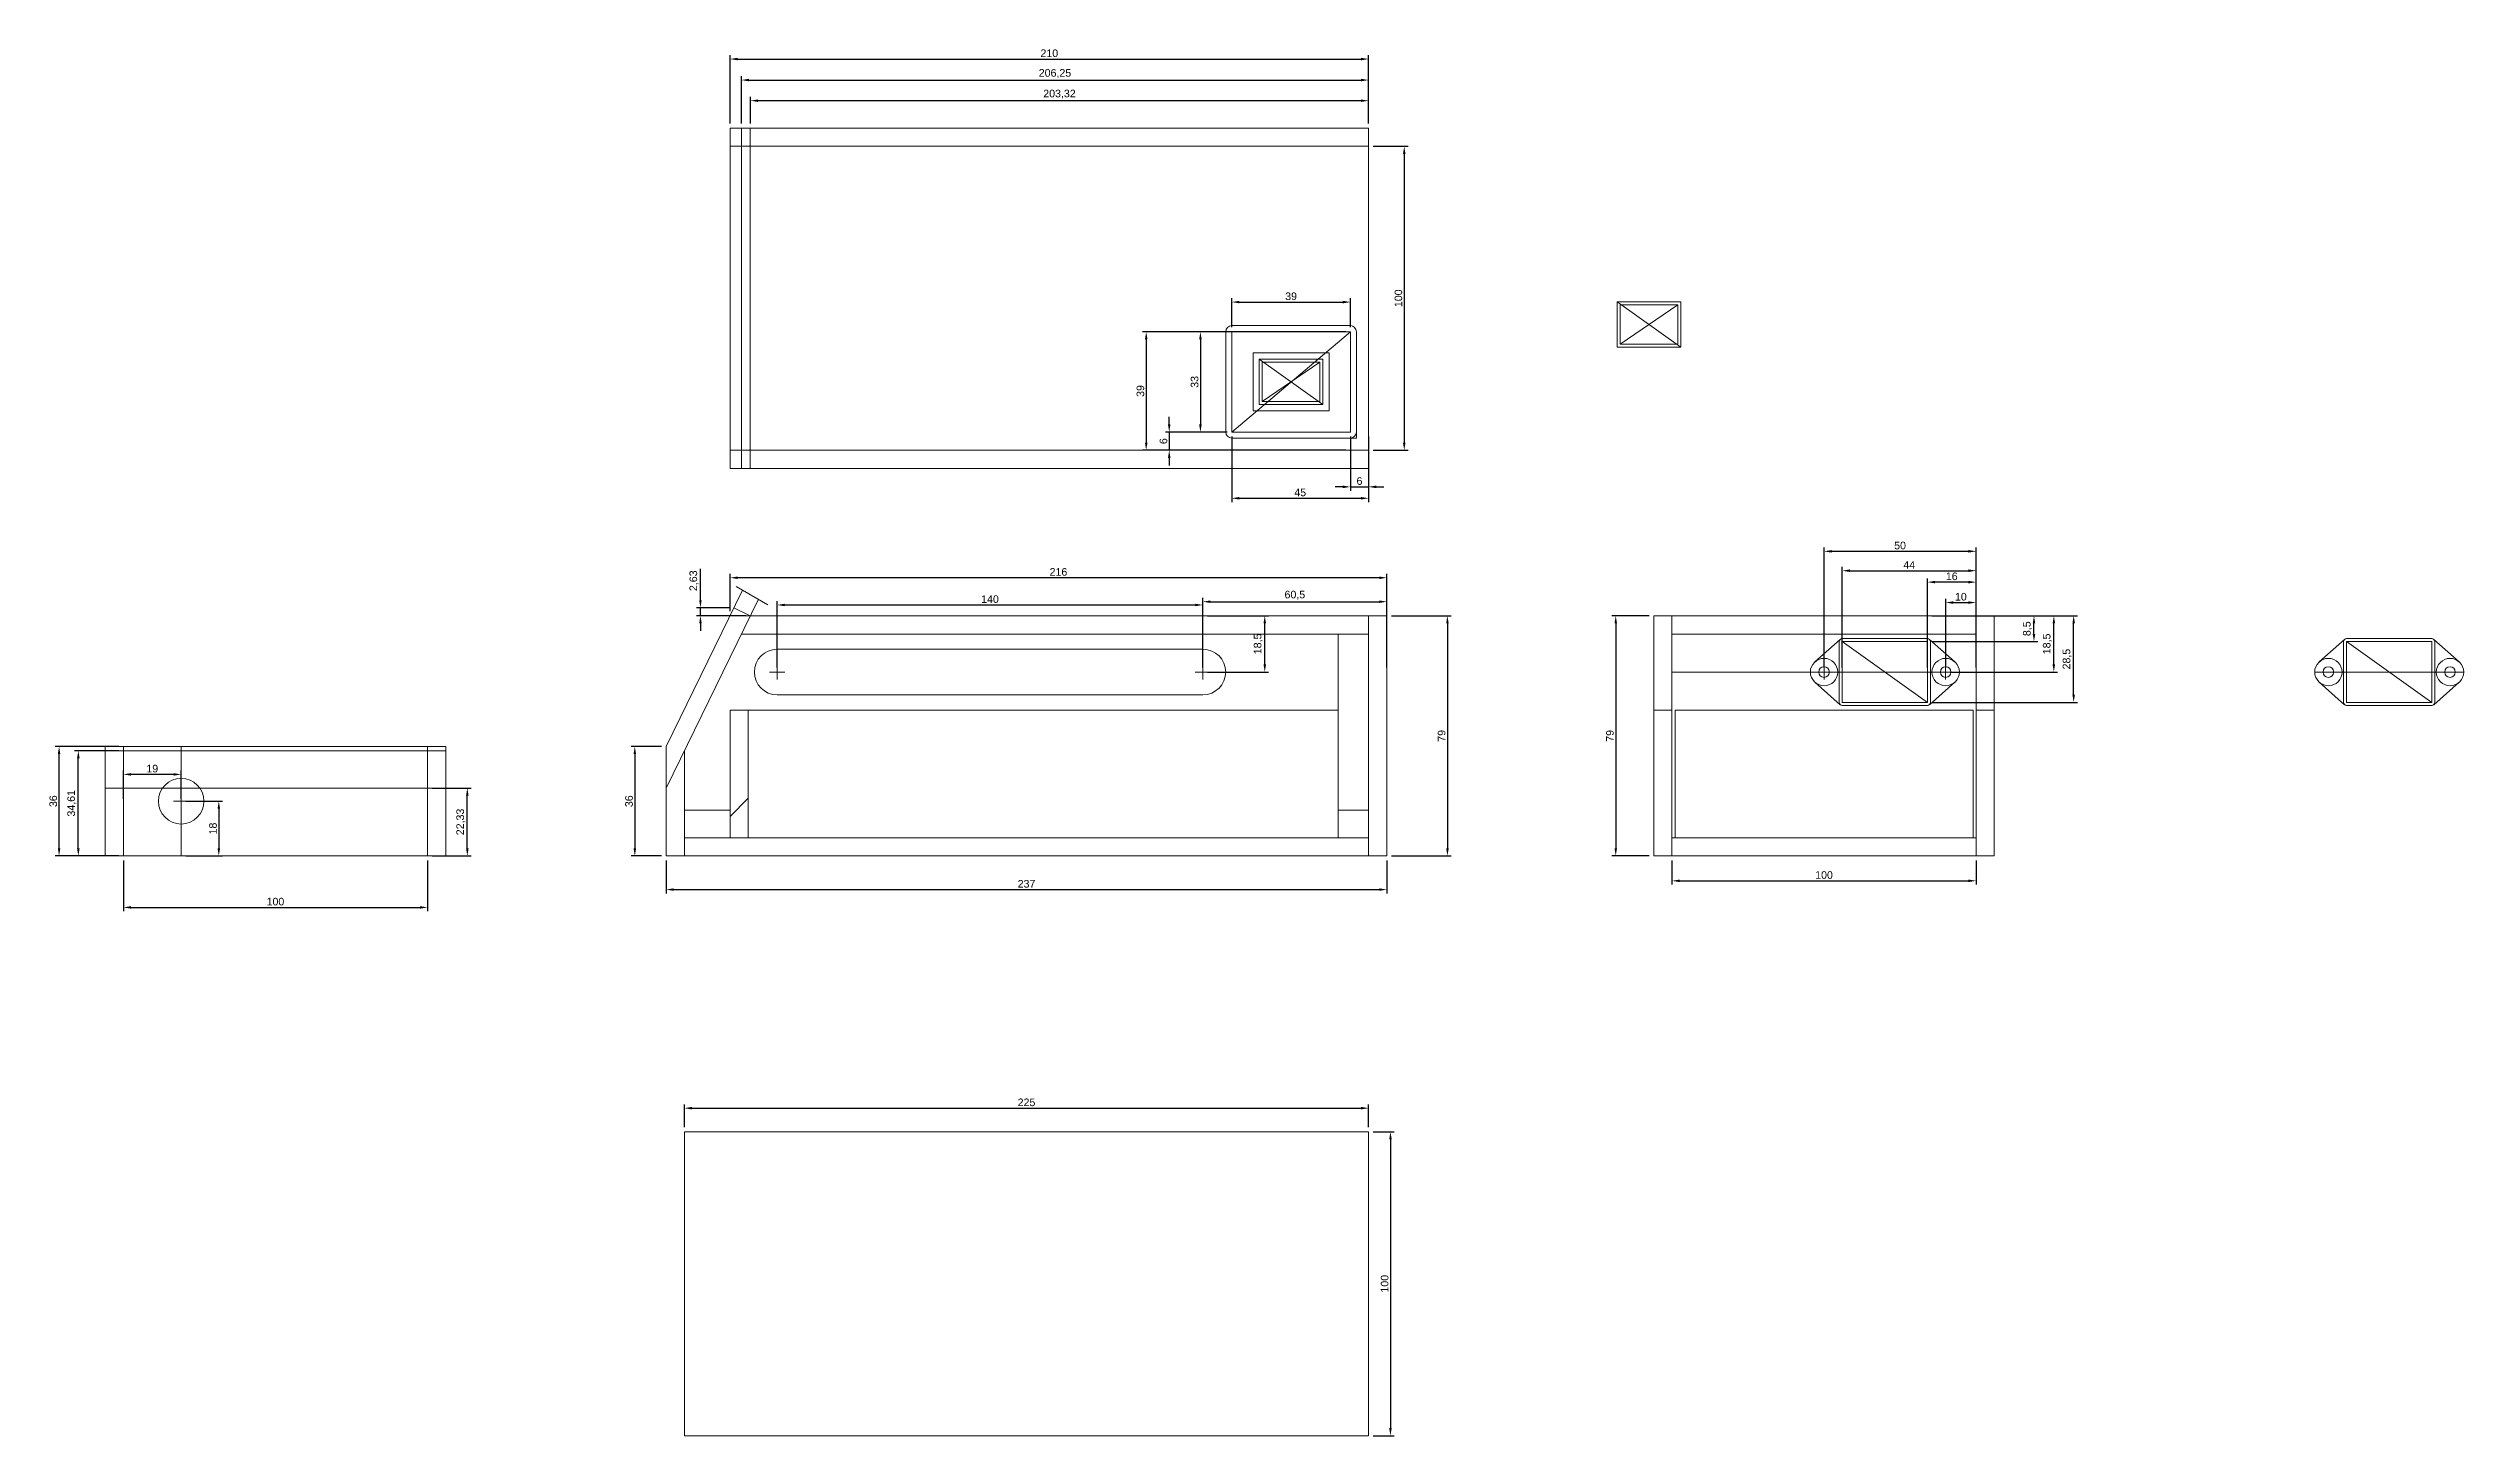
# Model space of a CAD drawing. Header units: millimetres. Extents: x 407 to 2475, y 150 to 1005.
# Drawn here: x 1681 to 2475, y 150 to 607 of the extents above; entities that cross this region are included whole.
import ezdxf

# ---------------------------------------------------------------- set-up
doc = ezdxf.new("R2010")
doc.units = ezdxf.units.MM
doc.styles.get("Standard").update_dxf_attribs({"font": 'arial.ttf'})
doc.dimstyles.new('ISO-25', dxfattribs={"dimtxt": 2.5, "dimasz": 2.5, "dimexe": 1.25, "dimexo": 1.5, "dimtad": 1, "dimtxsty": 'Standard', "dimcen": 2.5, "dimadec": 0, "dimazin": 0, "dimtfac": 1, "dimtmove": 0, "dimatfit": 3, "dimfxl": 1, "dimarcsym": 0})

# ---------------------------------------------------------------- blocks, each defined once
blk = doc.blocks.new('*D1')
at = {"color": 0, "lineweight": -2, "transparency": 16777216}
for p, q in [((1884.12, 339.4), (1884.12, 328.58)), ((2121.12, 339.4), (2121.12, 328.58)), ((1886.62, 329.83), (2118.62, 329.83))]:
    blk.add_line(p, q, dxfattribs=at)
at = {"color": 0, "transparency": 16777216}
for points in [[(1886.62, 330.25), (1886.62, 329.42), (1884.12, 329.83)], [(2118.62, 330.25), (2118.62, 329.42), (2121.12, 329.83)]]:
    blk.add_solid(points, dxfattribs=at)
at = {"layer": 'Defpoints', "color": 0, "transparency": 16777216}
for p in [(1884.12, 340.9), (2121.12, 340.9), (2121.12, 329.83)]:
    blk.add_point(p, dxfattribs=at)
at = {"color": 0, "lineweight": 5, "transparency": 16777216, "insert": (2002.62, 331.73), "char_height": 2.5, "attachment_point": 5}
blk.add_mtext('237', dxfattribs=at)
blk = doc.blocks.new('*D2')
at = {"color": 0, "lineweight": -2, "transparency": 16777216}
for p, q in [((2122.62, 419.9), (2142.29, 419.9)), ((2141.04, 417.4), (2141.04, 343.4)), ((2122.62, 340.9), (2142.29, 340.9))]:
    blk.add_line(p, q, dxfattribs=at)
at = {"color": 0, "transparency": 16777216}
for points in [[(2140.63, 417.4), (2141.46, 417.4), (2141.04, 419.9)], [(2140.63, 343.4), (2141.46, 343.4), (2141.04, 340.9)]]:
    blk.add_solid(points, dxfattribs=at)
at = {"layer": 'Defpoints', "color": 0, "transparency": 16777216}
for p in [(2121.12, 419.9), (2121.12, 340.9), (2141.04, 340.9)]:
    blk.add_point(p, dxfattribs=at)
at = {"color": 0, "lineweight": 5, "transparency": 16777216, "insert": (2139.14, 380.4), "char_height": 2.5, "attachment_point": 5, "rotation": 90}
blk.add_mtext('79', dxfattribs=at)
blk = doc.blocks.new('*D3')
at = {"color": 0, "lineweight": -2, "transparency": 16777216}
for p, q in [((1905.12, 421.4), (1905.12, 433.66)), ((2118.62, 432.41), (1907.62, 432.41)), ((2121.12, 421.4), (2121.12, 433.66))]:
    blk.add_line(p, q, dxfattribs=at)
at = {"color": 0, "transparency": 16777216}
for points in [[(1907.62, 432.83), (1907.62, 432), (1905.12, 432.41)], [(2118.62, 432.83), (2118.62, 432), (2121.12, 432.41)]]:
    blk.add_solid(points, dxfattribs=at)
at = {"layer": 'Defpoints', "color": 0, "transparency": 16777216}
for p in [(1905.12, 432.41), (1905.12, 419.9), (2121.12, 419.9)]:
    blk.add_point(p, dxfattribs=at)
at = {"color": 0, "lineweight": 5, "transparency": 16777216, "insert": (2013.12, 434.32), "char_height": 2.5, "attachment_point": 5}
blk.add_mtext('216', dxfattribs=at)
blk = doc.blocks.new('*D4')
at = {"color": 0, "lineweight": -2, "transparency": 16777216}
for p, q in [((2062.12, 419.9), (2082.22, 419.9)), ((2080.97, 403.9), (2080.97, 417.4)), ((2062.12, 401.4), (2082.22, 401.4))]:
    blk.add_line(p, q, dxfattribs=at)
at = {"color": 0, "transparency": 16777216}
for points in [[(2080.56, 417.4), (2081.39, 417.4), (2080.97, 419.9)], [(2080.56, 403.9), (2081.39, 403.9), (2080.97, 401.4)]]:
    blk.add_solid(points, dxfattribs=at)
at = {"layer": 'Defpoints', "color": 0, "transparency": 16777216}
for p in [(2060.62, 419.9), (2080.97, 419.9), (2060.62, 401.4)]:
    blk.add_point(p, dxfattribs=at)
at = {"color": 0, "lineweight": 5, "transparency": 16777216, "insert": (2078.85, 410.65), "char_height": 2.5, "attachment_point": 5, "rotation": 90}
blk.add_mtext('18,5', dxfattribs=at)
blk = doc.blocks.new('*D5')
at = {"color": 0, "lineweight": -2, "transparency": 16777216}
for p, q in [((2060.62, 402.9), (2060.62, 425.78)), ((2063.12, 424.53), (2118.62, 424.53)), ((2121.12, 402.9), (2121.12, 425.78))]:
    blk.add_line(p, q, dxfattribs=at)
at = {"color": 0, "transparency": 16777216}
for points in [[(2063.12, 424.95), (2063.12, 424.12), (2060.62, 424.53)], [(2118.62, 424.95), (2118.62, 424.12), (2121.12, 424.53)]]:
    blk.add_solid(points, dxfattribs=at)
at = {"layer": 'Defpoints', "color": 0, "transparency": 16777216}
for p in [(2121.12, 424.53), (2060.62, 401.4), (2121.12, 401.4)]:
    blk.add_point(p, dxfattribs=at)
at = {"color": 0, "lineweight": 5, "transparency": 16777216, "insert": (2090.87, 426.66), "char_height": 2.5, "attachment_point": 5}
blk.add_mtext('60,5', dxfattribs=at)
blk = doc.blocks.new('*D6')
at = {"color": 0, "lineweight": -2, "transparency": 16777216}
for p, q in [((1920.62, 402.9), (1920.62, 424.71)), ((1923.12, 423.46), (2058.12, 423.46)), ((2060.62, 402.9), (2060.62, 424.71))]:
    blk.add_line(p, q, dxfattribs=at)
at = {"color": 0, "transparency": 16777216}
for points in [[(1923.12, 423.87), (1923.12, 423.04), (1920.62, 423.46)], [(2058.12, 423.87), (2058.12, 423.04), (2060.62, 423.46)]]:
    blk.add_solid(points, dxfattribs=at)
at = {"layer": 'Defpoints', "color": 0, "transparency": 16777216}
for p in [(2060.62, 423.46), (1920.62, 401.4), (2060.62, 401.4)]:
    blk.add_point(p, dxfattribs=at)
at = {"color": 0, "lineweight": 5, "transparency": 16777216, "insert": (1990.62, 425.36), "char_height": 2.5, "attachment_point": 5}
blk.add_mtext('140', dxfattribs=at)
blk = doc.blocks.new('*D7')
at = {"color": 0, "lineweight": -2, "transparency": 16777216}
for p, q in [((1882.62, 376.9), (1872.56, 376.9)), ((1873.81, 374.4), (1873.81, 343.4)), ((1882.62, 340.9), (1872.56, 340.9))]:
    blk.add_line(p, q, dxfattribs=at)
at = {"color": 0, "transparency": 16777216}
for points in [[(1873.39, 374.4), (1874.23, 374.4), (1873.81, 376.9)], [(1873.39, 343.4), (1874.23, 343.4), (1873.81, 340.9)]]:
    blk.add_solid(points, dxfattribs=at)
at = {"layer": 'Defpoints', "color": 0, "transparency": 16777216}
for p in [(1884.12, 376.9), (1873.81, 340.9), (1884.12, 340.9)]:
    blk.add_point(p, dxfattribs=at)
at = {"color": 0, "lineweight": 5, "transparency": 16777216, "insert": (1871.91, 358.9), "char_height": 2.5, "attachment_point": 5, "rotation": 90}
blk.add_mtext('36', dxfattribs=at)
blk = doc.blocks.new('*D8')
at = {"color": 0, "lineweight": -2, "transparency": 16777216}
for p, q in [((2300.39, 419.9), (2335.18, 419.9)), ((2333.93, 413.9), (2333.93, 417.4)), ((2300.39, 411.4), (2335.18, 411.4))]:
    blk.add_line(p, q, dxfattribs=at)
at = {"color": 0, "lineweight": 5, "transparency": 16777216}
for points in [[(2333.51, 417.4), (2334.35, 417.4), (2333.93, 419.9)], [(2333.51, 413.9), (2334.35, 413.9), (2333.93, 411.4)]]:
    blk.add_solid(points, dxfattribs=at)
at = {"layer": 'Defpoints', "color": 0, "lineweight": 5, "transparency": 16777216}
for p in [(2298.89, 419.9), (2333.93, 419.9), (2298.89, 411.4)]:
    blk.add_point(p, dxfattribs=at)
at = {"color": 0, "lineweight": 5, "transparency": 16777216, "insert": (2331.8, 415.65), "char_height": 2.5, "attachment_point": 5, "rotation": 90}
blk.add_mtext('8,5', dxfattribs=at)
blk = doc.blocks.new('*D9')
at = {"color": 0, "lineweight": -2, "transparency": 16777216}
for p, q in [((2306.39, 419.9), (2341.72, 419.9)), ((2340.47, 403.9), (2340.47, 417.4)), ((2306.39, 401.4), (2341.72, 401.4))]:
    blk.add_line(p, q, dxfattribs=at)
at = {"color": 0, "lineweight": 5, "transparency": 16777216}
for points in [[(2340.05, 417.4), (2340.88, 417.4), (2340.47, 419.9)], [(2340.05, 403.9), (2340.88, 403.9), (2340.47, 401.4)]]:
    blk.add_solid(points, dxfattribs=at)
at = {"layer": 'Defpoints', "color": 0, "lineweight": 5, "transparency": 16777216}
for p in [(2304.89, 419.9), (2340.47, 419.9), (2304.89, 401.4)]:
    blk.add_point(p, dxfattribs=at)
at = {"color": 0, "lineweight": 5, "transparency": 16777216, "insert": (2338.34, 410.65), "char_height": 2.5, "attachment_point": 5, "rotation": 90}
blk.add_mtext('18,5', dxfattribs=at)
blk = doc.blocks.new('*D10')
at = {"color": 0, "lineweight": -2, "transparency": 16777216}
for p, q in [((2300.39, 419.9), (2348.23, 419.9)), ((2346.98, 393.9), (2346.98, 417.4)), ((2300.39, 391.4), (2348.23, 391.4))]:
    blk.add_line(p, q, dxfattribs=at)
at = {"color": 0, "lineweight": 5, "transparency": 16777216}
for points in [[(2346.57, 417.4), (2347.4, 417.4), (2346.98, 419.9)], [(2346.57, 393.9), (2347.4, 393.9), (2346.98, 391.4)]]:
    blk.add_solid(points, dxfattribs=at)
at = {"layer": 'Defpoints', "color": 0, "lineweight": 5, "transparency": 16777216}
for p in [(2298.89, 419.9), (2346.98, 419.9), (2298.89, 391.4)]:
    blk.add_point(p, dxfattribs=at)
at = {"color": 0, "lineweight": 5, "transparency": 16777216, "insert": (2344.85, 405.65), "char_height": 2.5, "attachment_point": 5, "rotation": 90}
blk.add_mtext('28,5', dxfattribs=at)
blk = doc.blocks.new('*D11')
at = {"color": 0, "lineweight": -2, "transparency": 16777216}
for p, q in [((2304.89, 402.9), (2304.89, 425.5)), ((2307.39, 424.25), (2312.39, 424.25)), ((2314.89, 421.4), (2314.89, 425.5))]:
    blk.add_line(p, q, dxfattribs=at)
at = {"color": 0, "lineweight": 5, "transparency": 16777216}
for points in [[(2307.39, 424.66), (2307.39, 423.83), (2304.89, 424.25)], [(2312.39, 424.66), (2312.39, 423.83), (2314.89, 424.25)]]:
    blk.add_solid(points, dxfattribs=at)
at = {"layer": 'Defpoints', "color": 0, "lineweight": 5, "transparency": 16777216}
for p in [(2314.89, 424.25), (2314.89, 419.9), (2304.89, 401.4)]:
    blk.add_point(p, dxfattribs=at)
at = {"color": 0, "lineweight": 5, "transparency": 16777216, "insert": (2309.89, 426.15), "char_height": 2.5, "attachment_point": 5}
blk.add_mtext('10', dxfattribs=at)
blk = doc.blocks.new('*D12')
at = {"color": 0, "lineweight": -2, "transparency": 16777216}
for p, q in [((2298.89, 402.9), (2298.89, 432.22)), ((2312.39, 430.97), (2301.39, 430.97)), ((2314.89, 421.4), (2314.89, 432.22))]:
    blk.add_line(p, q, dxfattribs=at)
at = {"color": 0, "lineweight": 5, "transparency": 16777216}
for points in [[(2301.39, 431.39), (2301.39, 430.55), (2298.89, 430.97)], [(2312.39, 431.39), (2312.39, 430.55), (2314.89, 430.97)]]:
    blk.add_solid(points, dxfattribs=at)
at = {"layer": 'Defpoints', "color": 0, "lineweight": 5, "transparency": 16777216}
for p in [(2298.89, 430.97), (2314.89, 419.9), (2298.89, 401.4)]:
    blk.add_point(p, dxfattribs=at)
at = {"color": 0, "lineweight": 5, "transparency": 16777216, "insert": (2306.89, 432.87), "char_height": 2.5, "attachment_point": 5}
blk.add_mtext('16', dxfattribs=at)
blk = doc.blocks.new('*D13')
at = {"color": 0, "lineweight": -2, "transparency": 16777216}
for p, q in [((2270.89, 402.9), (2270.89, 435.98)), ((2273.39, 434.73), (2312.39, 434.73)), ((2314.89, 421.4), (2314.89, 435.98))]:
    blk.add_line(p, q, dxfattribs=at)
at = {"color": 0, "lineweight": 5, "transparency": 16777216}
for points in [[(2273.39, 435.15), (2273.39, 434.31), (2270.89, 434.73)], [(2312.39, 435.15), (2312.39, 434.31), (2314.89, 434.73)]]:
    blk.add_solid(points, dxfattribs=at)
at = {"layer": 'Defpoints', "color": 0, "lineweight": 5, "transparency": 16777216}
for p in [(2314.89, 434.73), (2314.89, 419.9), (2270.89, 401.4)]:
    blk.add_point(p, dxfattribs=at)
at = {"color": 0, "lineweight": 5, "transparency": 16777216, "insert": (2292.89, 436.6), "char_height": 2.5, "attachment_point": 5}
blk.add_mtext('44', dxfattribs=at)
blk = doc.blocks.new('*D14')
at = {"color": 0, "lineweight": -2, "transparency": 16777216}
for p, q in [((2264.89, 402.9), (2264.89, 442.36)), ((2267.39, 441.11), (2312.39, 441.11)), ((2314.89, 402.9), (2314.89, 442.36))]:
    blk.add_line(p, q, dxfattribs=at)
at = {"color": 0, "lineweight": 5, "transparency": 16777216}
for points in [[(2267.39, 441.53), (2267.39, 440.69), (2264.89, 441.11)], [(2312.39, 441.53), (2312.39, 440.69), (2314.89, 441.11)]]:
    blk.add_solid(points, dxfattribs=at)
at = {"layer": 'Defpoints', "color": 0, "lineweight": 5, "transparency": 16777216}
for p in [(2314.89, 441.11), (2264.89, 401.4), (2314.89, 401.4)]:
    blk.add_point(p, dxfattribs=at)
at = {"color": 0, "lineweight": 5, "transparency": 16777216, "insert": (2289.89, 443.01), "char_height": 2.5, "attachment_point": 5}
blk.add_mtext('50', dxfattribs=at)
blk = doc.blocks.new('*D15')
at = {"color": 0, "lineweight": -2, "transparency": 16777216}
for p, q in [((2207.39, 419.9), (2195.14, 419.9)), ((2196.39, 417.4), (2196.39, 343.4)), ((2207.39, 340.9), (2195.14, 340.9))]:
    blk.add_line(p, q, dxfattribs=at)
at = {"color": 0, "lineweight": 5, "transparency": 16777216}
for points in [[(2195.98, 417.4), (2196.81, 417.4), (2196.39, 419.9)], [(2195.98, 343.4), (2196.81, 343.4), (2196.39, 340.9)]]:
    blk.add_solid(points, dxfattribs=at)
at = {"layer": 'Defpoints', "color": 0, "lineweight": 5, "transparency": 16777216}
for p in [(2208.89, 419.9), (2196.39, 340.9), (2208.89, 340.9)]:
    blk.add_point(p, dxfattribs=at)
at = {"color": 0, "lineweight": 5, "transparency": 16777216, "insert": (2194.49, 380.4), "char_height": 2.5, "attachment_point": 5, "rotation": 90}
blk.add_mtext('79', dxfattribs=at)
blk = doc.blocks.new('*D16')
at = {"color": 0, "lineweight": -2, "transparency": 16777216}
for p, q in [((2214.89, 339.4), (2214.89, 331.46)), ((2314.89, 339.4), (2314.89, 331.46)), ((2217.39, 332.71), (2312.39, 332.71))]:
    blk.add_line(p, q, dxfattribs=at)
at = {"color": 0, "lineweight": 5, "transparency": 16777216}
for points in [[(2217.39, 333.13), (2217.39, 332.29), (2214.89, 332.71)], [(2312.39, 333.13), (2312.39, 332.29), (2314.89, 332.71)]]:
    blk.add_solid(points, dxfattribs=at)
at = {"layer": 'Defpoints', "color": 0, "lineweight": 5, "transparency": 16777216}
for p in [(2214.89, 340.9), (2314.89, 340.9), (2314.89, 332.71)]:
    blk.add_point(p, dxfattribs=at)
at = {"color": 0, "lineweight": 5, "transparency": 16777216, "insert": (2264.89, 334.61), "char_height": 2.5, "attachment_point": 5}
blk.add_mtext('100', dxfattribs=at)
blk = doc.blocks.new('*D17')
at = {"color": 0, "lineweight": -2, "transparency": 16777216}
for p, q in [((1705.62, 339.4), (1705.62, 322.71)), ((1805.62, 339.4), (1805.62, 322.71)), ((1708.12, 323.96), (1803.12, 323.96))]:
    blk.add_line(p, q, dxfattribs=at)
at = {"color": 0, "lineweight": 5, "transparency": 16777216}
for points in [[(1708.12, 324.38), (1708.12, 323.54), (1705.62, 323.96)], [(1803.12, 324.38), (1803.12, 323.54), (1805.62, 323.96)]]:
    blk.add_solid(points, dxfattribs=at)
at = {"layer": 'Defpoints', "color": 0, "lineweight": 5, "transparency": 16777216}
for p in [(1705.62, 340.9), (1805.62, 340.9), (1805.62, 323.96)]:
    blk.add_point(p, dxfattribs=at)
at = {"color": 0, "lineweight": 5, "transparency": 16777216, "insert": (1755.62, 325.86), "char_height": 2.5, "attachment_point": 5}
blk.add_mtext('100', dxfattribs=at)
blk = doc.blocks.new('*D18')
at = {"color": 0, "lineweight": -2, "transparency": 16777216}
for p, q in [((1807.12, 363.23), (1819.98, 363.23)), ((1818.73, 343.4), (1818.73, 360.73)), ((1807.12, 340.9), (1819.98, 340.9))]:
    blk.add_line(p, q, dxfattribs=at)
at = {"color": 0, "lineweight": 5, "transparency": 16777216}
for points in [[(1818.32, 360.73), (1819.15, 360.73), (1818.73, 363.23)], [(1818.32, 343.4), (1819.15, 343.4), (1818.73, 340.9)]]:
    blk.add_solid(points, dxfattribs=at)
at = {"layer": 'Defpoints', "color": 0, "lineweight": 5, "transparency": 16777216}
for p in [(1805.62, 363.23), (1818.73, 363.23), (1805.62, 340.9)]:
    blk.add_point(p, dxfattribs=at)
at = {"color": 0, "lineweight": 5, "transparency": 16777216, "insert": (1816.61, 352.07), "char_height": 2.5, "attachment_point": 5, "rotation": 90}
blk.add_mtext('22,33', dxfattribs=at)
blk = doc.blocks.new('*D19')
at = {"color": 0, "lineweight": -2, "transparency": 16777216}
for p, q in [((1704.12, 375.51), (1689.55, 375.51)), ((1690.8, 343.4), (1690.8, 373.01)), ((1704.12, 340.9), (1689.55, 340.9))]:
    blk.add_line(p, q, dxfattribs=at)
at = {"color": 0, "lineweight": 5, "transparency": 16777216}
for points in [[(1690.39, 373.01), (1691.22, 373.01), (1690.8, 375.51)], [(1690.39, 343.4), (1691.22, 343.4), (1690.8, 340.9)]]:
    blk.add_solid(points, dxfattribs=at)
at = {"layer": 'Defpoints', "color": 0, "lineweight": 5, "transparency": 16777216}
for p in [(1690.8, 375.51), (1705.62, 375.51), (1705.62, 340.9)]:
    blk.add_point(p, dxfattribs=at)
at = {"color": 0, "lineweight": 5, "transparency": 16777216, "insert": (1688.68, 358.21), "char_height": 2.5, "attachment_point": 5, "rotation": 90}
blk.add_mtext('34,61', dxfattribs=at)
blk = doc.blocks.new('*D20')
at = {"color": 0, "lineweight": -2, "transparency": 16777216}
for p, q in [((1704.12, 376.9), (1683.22, 376.9)), ((1684.47, 343.4), (1684.47, 374.4)), ((1704.12, 340.9), (1683.22, 340.9))]:
    blk.add_line(p, q, dxfattribs=at)
at = {"color": 0, "lineweight": 5, "transparency": 16777216}
for points in [[(1684.06, 374.4), (1684.89, 374.4), (1684.47, 376.9)], [(1684.06, 343.4), (1684.89, 343.4), (1684.47, 340.9)]]:
    blk.add_solid(points, dxfattribs=at)
at = {"layer": 'Defpoints', "color": 0, "lineweight": 5, "transparency": 16777216}
for p in [(1684.47, 376.9), (1705.62, 376.9), (1705.62, 340.9)]:
    blk.add_point(p, dxfattribs=at)
at = {"color": 0, "lineweight": 5, "transparency": 16777216, "insert": (1682.57, 358.9), "char_height": 2.5, "attachment_point": 5, "rotation": 90}
blk.add_mtext('36', dxfattribs=at)
blk = doc.blocks.new('*D22')
at = {"color": 0, "lineweight": -2, "transparency": 16777216}
for p, q in [((1705.62, 359.71), (1705.62, 368.97)), ((1722.12, 367.72), (1708.12, 367.72)), ((1724.62, 359.71), (1724.62, 368.97))]:
    blk.add_line(p, q, dxfattribs=at)
at = {"color": 0, "lineweight": 5, "transparency": 16777216}
for points in [[(1708.12, 368.14), (1708.12, 367.3), (1705.62, 367.72)], [(1722.12, 368.14), (1722.12, 367.3), (1724.62, 367.72)]]:
    blk.add_solid(points, dxfattribs=at)
at = {"layer": 'Defpoints', "color": 0, "lineweight": 5, "transparency": 16777216}
for p in [(1705.62, 367.72), (1705.62, 358.21), (1724.62, 358.21)]:
    blk.add_point(p, dxfattribs=at)
at = {"color": 0, "lineweight": 5, "transparency": 16777216, "insert": (1715.12, 369.62), "char_height": 2.5, "attachment_point": 5}
blk.add_mtext('19', dxfattribs=at)
blk = doc.blocks.new('*D23')
at = {"color": 0, "lineweight": -2, "transparency": 16777216}
for p, q in [((2116.62, 574.35), (2128.09, 574.35)), ((2126.84, 571.85), (2126.84, 476.85)), ((2116.62, 474.35), (2128.09, 474.35))]:
    blk.add_line(p, q, dxfattribs=at)
at = {"color": 0, "lineweight": 5, "transparency": 16777216}
for points in [[(2126.42, 571.85), (2127.25, 571.85), (2126.84, 574.35)], [(2126.42, 476.85), (2127.25, 476.85), (2126.84, 474.35)]]:
    blk.add_solid(points, dxfattribs=at)
at = {"layer": 'Defpoints', "color": 0, "lineweight": 5, "transparency": 16777216}
for p in [(2115.12, 574.35), (2115.12, 474.35), (2126.84, 474.35)]:
    blk.add_point(p, dxfattribs=at)
at = {"color": 0, "lineweight": 5, "transparency": 16777216, "insert": (2124.94, 524.35), "char_height": 2.5, "attachment_point": 5, "rotation": 90}
blk.add_mtext('100', dxfattribs=at)
blk = doc.blocks.new('*D24')
at = {"color": 0, "lineweight": -2, "transparency": 16777216}
for p, q in [((1911.8, 581.85), (1911.8, 590.6)), ((2112.62, 589.35), (1914.3, 589.35)), ((2115.12, 581.85), (2115.12, 590.6))]:
    blk.add_line(p, q, dxfattribs=at)
at = {"color": 0, "lineweight": 5, "transparency": 16777216}
for points in [[(1914.3, 589.77), (1914.3, 588.94), (1911.8, 589.35)], [(2112.62, 589.77), (2112.62, 588.94), (2115.12, 589.35)]]:
    blk.add_solid(points, dxfattribs=at)
at = {"layer": 'Defpoints', "color": 0, "lineweight": 5, "transparency": 16777216}
for p in [(1911.8, 589.35), (1911.8, 580.35), (2115.12, 580.35)]:
    blk.add_point(p, dxfattribs=at)
at = {"color": 0, "lineweight": 5, "transparency": 16777216, "insert": (2013.46, 591.48), "char_height": 2.5, "attachment_point": 5}
blk.add_mtext('203,32', dxfattribs=at)
blk = doc.blocks.new('*D25')
at = {"color": 0, "lineweight": -2, "transparency": 16777216}
for p, q in [((1908.87, 581.85), (1908.87, 597.39)), ((1911.37, 596.14), (2112.62, 596.14)), ((2115.12, 581.85), (2115.12, 597.39))]:
    blk.add_line(p, q, dxfattribs=at)
at = {"color": 0, "lineweight": 5, "transparency": 16777216}
for points in [[(1911.37, 596.56), (1911.37, 595.72), (1908.87, 596.14)], [(2112.62, 596.56), (2112.62, 595.72), (2115.12, 596.14)]]:
    blk.add_solid(points, dxfattribs=at)
at = {"layer": 'Defpoints', "color": 0, "lineweight": 5, "transparency": 16777216}
for p in [(2115.12, 596.14), (1908.87, 580.35), (2115.12, 580.35)]:
    blk.add_point(p, dxfattribs=at)
at = {"color": 0, "lineweight": 5, "transparency": 16777216, "insert": (2011.99, 598.27), "char_height": 2.5, "attachment_point": 5}
blk.add_mtext('206,25', dxfattribs=at)
blk = doc.blocks.new('*D26')
at = {"color": 0, "lineweight": -2, "transparency": 16777216}
for p, q in [((1905.12, 581.85), (1905.12, 604.3)), ((2115.12, 581.85), (2115.12, 604.3)), ((1907.62, 603.05), (2112.62, 603.05))]:
    blk.add_line(p, q, dxfattribs=at)
at = {"color": 0, "lineweight": 5, "transparency": 16777216}
for points in [[(1907.62, 603.47), (1907.62, 602.63), (1905.12, 603.05)], [(2112.62, 603.47), (2112.62, 602.63), (2115.12, 603.05)]]:
    blk.add_solid(points, dxfattribs=at)
at = {"layer": 'Defpoints', "color": 0, "lineweight": 5, "transparency": 16777216}
for p in [(2115.12, 603.05), (1905.12, 580.35), (2115.12, 580.35)]:
    blk.add_point(p, dxfattribs=at)
at = {"color": 0, "lineweight": 5, "transparency": 16777216, "insert": (2010.12, 604.95), "char_height": 2.5, "attachment_point": 5}
blk.add_mtext('210', dxfattribs=at)
blk = doc.blocks.new('*D27')
at = {"color": 0, "lineweight": -2, "transparency": 16777216}
for p, q in [((2109.12, 478.85), (2109.12, 461.06)), ((2115.12, 478.85), (2115.12, 461.06)), ((2106.62, 462.31), (2104.12, 462.31)), ((2109.12, 462.31), (2115.12, 462.31)), ((2117.62, 462.31), (2120.12, 462.31))]:
    blk.add_line(p, q, dxfattribs=at)
at = {"color": 0, "lineweight": 5, "transparency": 16777216}
for points in [[(2106.62, 462.73), (2106.62, 461.89), (2109.12, 462.31)], [(2117.62, 462.73), (2117.62, 461.89), (2115.12, 462.31)]]:
    blk.add_solid(points, dxfattribs=at)
at = {"layer": 'Defpoints', "color": 0, "lineweight": 5, "transparency": 16777216}
for p in [(2109.12, 480.35), (2115.12, 480.35), (2115.12, 462.31)]:
    blk.add_point(p, dxfattribs=at)
at = {"color": 0, "lineweight": 5, "transparency": 16777216, "insert": (2112.12, 464.21), "char_height": 2.5, "attachment_point": 5}
blk.add_mtext('6', dxfattribs=at)
blk = doc.blocks.new('*D28')
at = {"color": 0, "lineweight": -2, "transparency": 16777216}
for p, q in [((2070.12, 478.85), (2070.12, 457.31)), ((2115.12, 478.85), (2115.12, 457.31)), ((2072.62, 458.56), (2112.62, 458.56))]:
    blk.add_line(p, q, dxfattribs=at)
at = {"color": 0, "lineweight": 5, "transparency": 16777216}
for points in [[(2072.62, 458.98), (2072.62, 458.14), (2070.12, 458.56)], [(2112.62, 458.98), (2112.62, 458.14), (2115.12, 458.56)]]:
    blk.add_solid(points, dxfattribs=at)
at = {"layer": 'Defpoints', "color": 0, "lineweight": 5, "transparency": 16777216}
for p in [(2070.12, 480.35), (2115.12, 480.35), (2115.12, 458.56)]:
    blk.add_point(p, dxfattribs=at)
at = {"color": 0, "lineweight": 5, "transparency": 16777216, "insert": (2092.62, 460.46), "char_height": 2.5, "attachment_point": 5}
blk.add_mtext('45', dxfattribs=at)
blk = doc.blocks.new('*D29')
at = {"color": 0, "lineweight": -2, "transparency": 16777216}
for p, q in [((2070.12, 514.85), (2070.12, 524.35)), ((2109.12, 514.85), (2109.12, 524.35)), ((2072.62, 523.1), (2106.62, 523.1))]:
    blk.add_line(p, q, dxfattribs=at)
at = {"color": 0, "lineweight": 5, "transparency": 16777216}
for points in [[(2072.62, 523.52), (2072.62, 522.68), (2070.12, 523.1)], [(2106.62, 523.52), (2106.62, 522.68), (2109.12, 523.1)]]:
    blk.add_solid(points, dxfattribs=at)
at = {"layer": 'Defpoints', "color": 0, "lineweight": 5, "transparency": 16777216}
for p in [(2109.12, 523.1), (2070.12, 513.35), (2109.12, 513.35)]:
    blk.add_point(p, dxfattribs=at)
at = {"color": 0, "lineweight": 5, "transparency": 16777216, "insert": (2089.62, 525), "char_height": 2.5, "attachment_point": 5}
blk.add_mtext('39', dxfattribs=at)
blk = doc.blocks.new('*D30')
at = {"color": 0, "lineweight": -2, "transparency": 16777216}
for p, q in [((2068.62, 513.35), (2058.56, 513.35)), ((2059.81, 510.85), (2059.81, 482.85)), ((2068.62, 480.35), (2058.56, 480.35))]:
    blk.add_line(p, q, dxfattribs=at)
at = {"color": 0, "lineweight": 5, "transparency": 16777216}
for points in [[(2059.39, 510.85), (2060.23, 510.85), (2059.81, 513.35)], [(2059.39, 482.85), (2060.23, 482.85), (2059.81, 480.35)]]:
    blk.add_solid(points, dxfattribs=at)
at = {"layer": 'Defpoints', "color": 0, "lineweight": 5, "transparency": 16777216}
for p in [(2070.12, 513.35), (2059.81, 480.35), (2070.12, 480.35)]:
    blk.add_point(p, dxfattribs=at)
at = {"color": 0, "lineweight": 5, "transparency": 16777216, "insert": (2057.91, 496.85), "char_height": 2.5, "attachment_point": 5, "rotation": 90}
blk.add_mtext('33', dxfattribs=at)
blk = doc.blocks.new('*D31')
at = {"color": 0, "lineweight": -2, "transparency": 16777216}
for p, q in [((2107.62, 513.35), (2040.73, 513.35)), ((2041.98, 510.85), (2041.98, 476.85)), ((2107.62, 474.35), (2040.73, 474.35))]:
    blk.add_line(p, q, dxfattribs=at)
at = {"color": 0, "lineweight": 5, "transparency": 16777216}
for points in [[(2041.56, 510.85), (2042.4, 510.85), (2041.98, 513.35)], [(2041.56, 476.85), (2042.4, 476.85), (2041.98, 474.35)]]:
    blk.add_solid(points, dxfattribs=at)
at = {"layer": 'Defpoints', "color": 0, "lineweight": 5, "transparency": 16777216}
for p in [(2109.12, 513.35), (2041.98, 474.35), (2109.12, 474.35)]:
    blk.add_point(p, dxfattribs=at)
at = {"color": 0, "lineweight": 5, "transparency": 16777216, "insert": (2040.08, 493.85), "char_height": 2.5, "attachment_point": 5, "rotation": 90}
blk.add_mtext('39', dxfattribs=at)
blk = doc.blocks.new('*D32')
at = {"color": 0, "lineweight": -2, "transparency": 16777216}
for p, q in [((2049.56, 482.85), (2049.56, 485.35)), ((2068.62, 480.35), (2048.31, 480.35)), ((2049.56, 480.35), (2049.56, 474.35)), ((2068.62, 474.35), (2048.31, 474.35)), ((2049.56, 471.85), (2049.56, 469.35))]:
    blk.add_line(p, q, dxfattribs=at)
at = {"color": 0, "lineweight": 5, "transparency": 16777216}
for points in [[(2049.14, 482.85), (2049.97, 482.85), (2049.56, 480.35)], [(2049.14, 471.85), (2049.97, 471.85), (2049.56, 474.35)]]:
    blk.add_solid(points, dxfattribs=at)
at = {"layer": 'Defpoints', "color": 0, "lineweight": 5, "transparency": 16777216}
for p in [(2070.12, 480.35), (2049.56, 474.35), (2070.12, 474.35)]:
    blk.add_point(p, dxfattribs=at)
at = {"color": 0, "lineweight": 5, "transparency": 16777216, "insert": (2047.66, 477.35), "char_height": 2.5, "attachment_point": 5, "rotation": 90}
blk.add_mtext('6', dxfattribs=at)
blk = doc.blocks.new('*D33')
at = {"color": 0, "lineweight": -2, "transparency": 16777216}
for p, q in [((1890.12, 251.66), (1890.12, 259.17)), ((1892.62, 257.92), (2112.62, 257.92)), ((2115.12, 251.66), (2115.12, 259.17))]:
    blk.add_line(p, q, dxfattribs=at)
at = {"color": 0, "lineweight": 5, "transparency": 16777216}
for points in [[(1892.62, 258.34), (1892.62, 257.5), (1890.12, 257.92)], [(2112.62, 258.34), (2112.62, 257.5), (2115.12, 257.92)]]:
    blk.add_solid(points, dxfattribs=at)
at = {"layer": 'Defpoints', "color": 0, "lineweight": 5, "transparency": 16777216}
for p in [(2115.12, 257.92), (1890.12, 250.16), (2115.12, 250.16)]:
    blk.add_point(p, dxfattribs=at)
at = {"color": 0, "lineweight": 5, "transparency": 16777216, "insert": (2002.62, 259.82), "char_height": 2.5, "attachment_point": 5}
blk.add_mtext('225', dxfattribs=at)
blk = doc.blocks.new('*D34')
at = {"color": 0, "lineweight": -2, "transparency": 16777216}
for p, q in [((2116.62, 250.16), (2123.56, 250.16)), ((2122.31, 247.66), (2122.31, 152.66)), ((2116.62, 150.16), (2123.56, 150.16))]:
    blk.add_line(p, q, dxfattribs=at)
at = {"color": 0, "lineweight": 5, "transparency": 16777216}
for points in [[(2121.89, 247.66), (2122.72, 247.66), (2122.31, 250.16)], [(2121.89, 152.66), (2122.72, 152.66), (2122.31, 150.16)]]:
    blk.add_solid(points, dxfattribs=at)
at = {"layer": 'Defpoints', "color": 0, "lineweight": 5, "transparency": 16777216}
for p in [(2115.12, 250.16), (2115.12, 150.16), (2122.31, 150.16)]:
    blk.add_point(p, dxfattribs=at)
at = {"color": 0, "lineweight": 5, "transparency": 16777216, "insert": (2120.4, 200.16), "char_height": 2.5, "attachment_point": 5, "rotation": 90}
blk.add_mtext('100', dxfattribs=at)
blk = doc.blocks.new('*D35')
at = {"color": 0, "lineweight": -2, "transparency": 16777216}
for p, q in [((1726.12, 358.9), (1738.25, 358.9)), ((1737, 356.4), (1737, 343.4)), ((1726.12, 340.9), (1738.25, 340.9))]:
    blk.add_line(p, q, dxfattribs=at)
at = {"color": 0, "lineweight": 5, "transparency": 16777216}
for points in [[(1736.59, 356.4), (1737.42, 356.4), (1737, 358.9)], [(1736.59, 343.4), (1737.42, 343.4), (1737, 340.9)]]:
    blk.add_solid(points, dxfattribs=at)
at = {"layer": 'Defpoints', "color": 0, "lineweight": 5, "transparency": 16777216}
for p in [(1724.62, 358.9), (1724.62, 340.9), (1737, 340.9)]:
    blk.add_point(p, dxfattribs=at)
at = {"color": 0, "lineweight": 5, "transparency": 16777216, "insert": (1735.1, 349.9), "char_height": 2.5, "attachment_point": 5, "rotation": 90}
blk.add_mtext('18', dxfattribs=at)
blk = doc.blocks.new('*D74')
at = {"color": 0, "lineweight": -2, "transparency": 16777216}
for p, q in [((1895.39, 425.03), (1895.39, 435.32)), ((1904.91, 422.53), (1894.14, 422.53)), ((1895.39, 419.9), (1895.39, 422.53)), ((1910.3, 419.9), (1894.14, 419.9)), ((1895.39, 417.4), (1895.39, 414.9))]:
    blk.add_line(p, q, dxfattribs=at)
at = {"color": 0, "lineweight": 5, "transparency": 16777216}
for points in [[(1894.98, 425.03), (1895.81, 425.03), (1895.39, 422.53)], [(1894.98, 417.4), (1895.81, 417.4), (1895.39, 419.9)]]:
    blk.add_solid(points, dxfattribs=at)
at = {"layer": 'Defpoints', "color": 0, "lineweight": 5, "transparency": 16777216}
for p in [(1895.39, 422.53), (1906.41, 422.53), (1911.8, 419.9)]:
    blk.add_point(p, dxfattribs=at)
at = {"color": 0, "lineweight": 5, "transparency": 16777216, "insert": (1893.27, 431.43), "char_height": 2.5, "attachment_point": 5, "rotation": 90}
blk.add_mtext('2,63', dxfattribs=at)

msp = doc.modelspace()

# ---------------------------------------------------------------- linework, layer by layer
at = {"lineweight": 5}
for p, q in [((2115.119, 580.354), (1905.119, 580.354)), ((1905.119, 468.354), (1905.119, 580.354)), ((1908.866, 468.354), (1908.866, 580.354)), ((1911.797, 468.354), (1911.797, 580.354)), ((2115.119, 468.354), (2115.119, 580.354)), ((2115.119, 574.354), (1905.119, 574.354)), ((2217.842, 523.233), (2196.842, 523.233)), ((2196.842, 523.233), (2196.842, 508.233)), ((2196.842, 523.233), (2217.842, 508.233)), ((2197.842, 522.233), (2197.842, 509.233)), ((2216.842, 522.233), (2197.842, 522.233)), ((2216.842, 522.233), (2197.842, 509.233)), ((2216.842, 509.233), (2216.842, 522.233)), ((2217.842, 508.233), (2217.842, 523.233)), ((2068.119, 480.354), (2068.119, 513.354)), ((2070.119, 515.354), (2109.119, 515.354)), ((2109.119, 513.354), (2070.119, 480.354)), ((2070.119, 480.354), (2070.119, 513.354)), ((2070.119, 513.354), (2109.119, 513.354)), ((2109.119, 480.354), (2109.119, 513.354)), ((2111.119, 478.354), (2111.119, 513.354)), ((2197.842, 509.233), (2216.842, 509.233)), ((2102.119, 506.354), (2077.119, 506.354)), ((2077.119, 506.354), (2077.119, 487.354)), ((2100.119, 504.354), (2079.119, 504.354)), ((2079.119, 504.354), (2079.119, 489.354)), ((2079.119, 504.354), (2100.119, 489.354)), ((2080.119, 503.354), (2080.119, 490.354)), ((2099.119, 503.354), (2080.119, 503.354)), ((2099.119, 503.354), (2080.119, 490.354)), ((2099.119, 490.354), (2099.119, 503.354)), ((2100.119, 489.354), (2100.119, 504.354)), ((2102.119, 487.354), (2102.119, 506.354)), ((2196.842, 508.233), (2217.842, 508.233)), ((2077.119, 487.354), (2102.119, 487.354)), ((2079.119, 489.354), (2100.119, 489.354)), ((2080.119, 490.354), (2099.119, 490.354)), ((2070.119, 480.354), (2109.119, 480.354)), ((2070.119, 478.354), (2111.119, 478.354)), ((2115.119, 474.354), (1905.119, 474.354)), ((2115.119, 468.354), (1905.119, 468.354)), ((1907.187, 429.563), (1917.599, 423.552)), ((1884.119, 376.901), (1909.255, 428.37)), ((1884.119, 363.229), (1914.464, 425.362)), ((1911.797, 419.901), (1906.405, 422.534)), ((2121.119, 419.901), (1905.119, 419.901)), ((2115.119, 413.901), (1908.866, 413.901)), ((2105.119, 388.901), (2105.119, 413.901)), ((2115.119, 413.901), (2115.119, 419.901)), ((2115.119, 388.901), (2115.119, 413.901)), ((2121.119, 388.901), (2121.119, 419.901)), ((2208.889, 419.901), (2320.889, 419.901)), ((2208.889, 419.901), (2208.889, 340.901)), ((2214.889, 419.901), (2214.889, 340.901)), ((2214.889, 413.901), (2314.889, 413.901)), ((2314.889, 419.901), (2314.889, 340.901)), ((2314.889, 413.901), (2314.889, 388.901)), ((2320.889, 419.901), (2320.889, 340.901)), ((1920.619, 408.901), (2060.619, 408.901)), ((2261.903, 404.768), (2270.225, 412.15)), ((2269.889, 391.401), (2269.889, 411.401)), ((2270.889, 412.401), (2298.889, 412.401)), ((2270.889, 411.401), (2298.889, 411.401)), ((2270.889, 391.401), (2270.889, 411.401)), ((2270.889, 411.401), (2298.889, 391.401)), ((2298.889, 411.401), (2298.889, 391.401)), ((2307.875, 404.768), (2299.552, 412.15)), ((2299.889, 411.401), (2299.889, 391.401)), ((2427.76, 404.768), (2436.082, 412.15)), ((2435.746, 391.401), (2435.746, 411.401)), ((2436.746, 412.401), (2464.746, 412.401)), ((2436.746, 411.401), (2464.746, 411.401)), ((2436.746, 391.401), (2436.746, 411.401)), ((2436.746, 411.401), (2464.746, 391.401)), ((2464.746, 411.401), (2464.746, 391.401)), ((2473.732, 404.768), (2465.409, 412.15)), ((2465.746, 411.401), (2465.746, 391.401)), ((1918.119, 401.401), (1923.119, 401.401)), ((1920.619, 398.901), (1920.619, 403.901)), ((2058.119, 401.401), (2063.119, 401.401)), ((2060.619, 398.901), (2060.619, 403.901)), ((2314.889, 401.401), (2214.889, 401.401)), ((2260.389, 401.401), (2309.389, 401.401)), ((2261.903, 398.035), (2270.225, 390.653)), ((2262.389, 401.401), (2267.389, 401.401)), ((2263.139, 401.401), (2306.639, 401.401)), ((2264.889, 398.901), (2264.889, 403.901)), ((2266.639, 401.401), (2303.139, 401.401)), ((2289.889, 401.401), (2284.889, 401.401)), ((2314.889, 401.401), (2289.889, 401.401)), ((2307.875, 398.035), (2299.552, 390.653)), ((2302.389, 401.401), (2307.389, 401.401)), ((2304.889, 398.901), (2304.889, 403.901)), ((2426.246, 401.401), (2475.246, 401.401)), ((2427.76, 398.035), (2436.082, 390.653)), ((2428.996, 401.401), (2472.496, 401.401)), ((2432.496, 401.401), (2468.996, 401.401)), ((2473.732, 398.035), (2465.409, 390.653)), ((2060.619, 393.901), (1920.619, 393.901)), ((2298.889, 391.401), (2270.889, 391.401)), ((2298.889, 390.401), (2270.889, 390.401)), ((2464.746, 391.401), (2436.746, 391.401)), ((2464.746, 390.401), (2436.746, 390.401)), ((2105.119, 388.901), (1905.119, 388.901)), ((1905.119, 388.901), (1905.119, 346.901)), ((1911.119, 388.901), (1911.119, 346.901)), ((2105.119, 346.901), (2105.119, 388.901)), ((2115.119, 346.901), (2115.119, 388.901)), ((2121.119, 340.901), (2121.119, 388.901)), ((2208.889, 388.901), (2214.889, 388.901)), ((2215.889, 388.901), (2215.889, 346.901)), ((2215.889, 388.901), (2313.889, 388.901)), ((2313.889, 388.901), (2313.889, 346.901)), ((2314.889, 388.901), (2320.889, 388.901)), ((1699.618, 340.901), (1699.618, 376.901)), ((1699.618, 376.901), (1811.618, 376.901)), ((1811.618, 375.515), (1699.618, 375.515)), ((1705.618, 340.901), (1705.618, 376.901)), ((1724.618, 340.901), (1724.618, 376.901)), ((1805.618, 376.901), (1805.618, 340.901)), ((1811.618, 376.901), (1811.618, 340.901)), ((1884.119, 376.901), (1884.119, 346.901)), ((1884.119, 340.901), (1884.119, 376.901)), ((1890.119, 375.515), (1890.119, 346.901)), ((1811.618, 363.229), (1699.618, 363.229)), ((1722.118, 358.901), (1727.118, 358.901)), ((1724.618, 356.401), (1724.618, 361.401)), ((1911.119, 359.901), (1905.119, 353.901)), ((1911.119, 346.901), (1911.119, 359.901)), ((1905.119, 355.901), (1890.119, 355.901)), ((2115.119, 355.901), (2105.119, 355.901)), ((2115.119, 346.901), (2115.119, 355.901)), ((1905.119, 346.901), (1890.119, 346.901)), ((1890.119, 346.901), (1890.119, 340.901)), ((1905.119, 346.901), (2115.119, 346.901)), ((2115.119, 346.901), (2115.119, 340.901)), ((2214.889, 346.901), (2314.889, 346.901)), ((1811.618, 340.901), (1699.618, 340.901)), ((1699.618, 340.901), (1724.618, 340.901)), ((1890.119, 340.901), (1884.119, 340.901)), ((1905.119, 340.901), (1890.119, 340.901)), ((1905.119, 340.901), (2121.119, 340.901)), ((2208.889, 340.901), (2320.889, 340.901)), ((1890.119, 250.163), (1890.119, 150.163)), ((2115.119, 250.163), (1890.119, 250.163)), ((2115.119, 150.163), (2115.119, 250.163)), ((1890.119, 150.163), (2115.119, 150.163))]:
    msp.add_line(p, q, dxfattribs=at)
for centre, radius in [((2264.889, 401.401), 4.5), ((2304.889, 401.401), 4.5), ((2430.746, 401.401), 4.5), ((2470.746, 401.401), 4.5), ((2264.889, 401.401), 1.75), ((2304.889, 401.401), 1.75), ((2430.746, 401.401), 1.75), ((2470.746, 401.401), 1.75), ((1724.618, 358.901), 7.5)]:
    msp.add_circle(centre, radius, dxfattribs=at)
for centre, radius, start, end in [((2070.119, 513.354), 2, 90, 180), ((2109.119, 513.354), 2, 0, 90), ((2070.119, 480.354), 2, 180, 270), ((2109.119, 480.354), 2, 270, 0), ((1920.619, 401.401), 7.5, 90, 270), ((2060.619, 401.401), 7.5, 270, 90), ((2270.889, 411.401), 1, 90, 180), ((2298.889, 411.401), 1, 0, 90), ((2436.746, 411.401), 1, 90, 180), ((2464.746, 411.401), 1, 0, 90), ((2270.889, 391.401), 1, 180, 270), ((2298.889, 391.401), 1, 270, 0), ((2436.746, 391.401), 1, 180, 270), ((2464.746, 391.401), 1, 270, 0)]:
    msp.add_arc(centre, radius, start, end, dxfattribs=at)

# ---------------------------------------------------------------- dimensions: what is measured, and where the dimension line sits
for base, p1, p2, picture, middle in [((2115.119, 603.051), (1905.119, 580.354), (2115.119, 580.354), '*D26', (2010.119, 604.952)), ((2115.119, 596.141), (1908.866, 580.354), (2115.119, 580.354), '*D25', (2011.993, 598.268)), ((1911.797, 589.354), (2115.119, 580.354), (1911.797, 580.354), '*D24', (2013.458, 591.482)), ((2109.119, 523.099), (2070.119, 513.354), (2109.119, 513.354), '*D29', (2089.619, 525.001)), ((2115.119, 458.56), (2070.119, 480.354), (2115.119, 480.354), '*D28', (2092.619, 460.456)), ((2115.119, 462.31), (2109.119, 480.354), (2115.119, 480.354), '*D27', (2112.119, 464.211)), ((2314.889, 441.109), (2264.889, 401.401), (2314.889, 401.401), '*D14', (2289.889, 443.011)), ((2314.889, 434.729), (2270.889, 401.401), (2314.889, 419.901), '*D13', (2292.889, 436.604)), ((1905.119, 432.414), (2121.119, 419.901), (1905.119, 419.901), '*D3', (2013.119, 434.315)), ((2298.889, 430.969), (2314.889, 419.901), (2298.889, 401.401), '*D12', (2306.889, 432.871)), ((2060.619, 423.457), (1920.619, 401.401), (2060.619, 401.401), '*D6', (1990.619, 425.358)), ((2121.119, 424.532), (2060.619, 401.401), (2121.119, 401.401), '*D5', (2090.869, 426.659)), ((2314.889, 424.248), (2304.889, 401.401), (2314.889, 419.901), '*D11', (2309.889, 426.15)), ((1705.618, 367.722), (1724.618, 358.208), (1705.618, 358.208), '*D22', (1715.118, 369.623)), ((1805.618, 323.959), (1705.618, 340.901), (1805.618, 340.901), '*D17', (1755.618, 325.86)), ((2121.119, 329.832), (1884.119, 340.901), (2121.119, 340.901), '*D1', (2002.619, 331.735)), ((2314.889, 332.71), (2214.889, 340.901), (2314.889, 340.901), '*D16', (2264.889, 334.612)), ((2115.119, 257.919), (1890.119, 250.163), (2115.119, 250.163), '*D33', (2002.619, 259.821))]:
    dim = msp.add_linear_dim(base=base, p1=p1, p2=p2, dimstyle='ISO-25', dxfattribs=at)
    dim.commit()
    dim.dimension.update_dxf_attribs({"geometry": picture, "text_midpoint": middle})
for base, p1, p2, picture, middle in [((2126.838, 474.354), (2115.119, 574.354), (2115.119, 474.354), '*D23', (2124.936, 524.354)), ((2041.979, 474.354), (2109.119, 513.354), (2109.119, 474.354), '*D31', (2040.077, 493.854)), ((2059.81, 480.354), (2070.119, 513.354), (2070.119, 480.354), '*D30', (2057.908, 496.854)), ((2049.558, 474.354), (2070.119, 480.354), (2070.119, 474.354), '*D32', (2047.656, 477.354)), ((1895.394, 422.534), (1911.797, 419.901), (1906.405, 422.534), '*D74', (1893.267, 431.428)), ((2080.973, 419.901), (2060.619, 401.401), (2060.619, 419.901), '*D4', (2078.846, 410.651)), ((2141.042, 340.901), (2121.119, 419.901), (2121.119, 340.901), '*D2', (2139.141, 380.401)), ((2196.392, 340.901), (2208.889, 419.901), (2208.889, 340.901), '*D15', (2194.491, 380.401)), ((2333.93, 419.901), (2298.889, 411.401), (2298.889, 419.901), '*D8', (2331.802, 415.651)), ((2346.982, 419.901), (2298.889, 391.401), (2298.889, 419.901), '*D10', (2344.855, 405.651)), ((2340.467, 419.901), (2304.889, 401.401), (2304.889, 419.901), '*D9', (2338.34, 410.651)), ((1684.475, 376.901), (1705.618, 340.901), (1705.618, 376.901), '*D20', (1682.572, 358.901)), ((1690.804, 375.515), (1705.618, 340.901), (1705.618, 375.515), '*D19', (1688.676, 358.208)), ((1873.81, 340.901), (1884.119, 376.901), (1884.119, 340.901), '*D7', (1871.908, 358.901)), ((1737.005, 340.901), (1724.618, 358.901), (1724.618, 340.901), '*D35', (1735.103, 349.901)), ((2122.306, 150.163), (2115.119, 250.163), (2115.119, 150.163), '*D34', (2120.405, 200.163))]:
    dim = msp.add_linear_dim(base=base, p1=p1, p2=p2, angle=90, dimstyle='ISO-25', dxfattribs=at)
    dim.commit()
    dim.dimension.update_dxf_attribs({"geometry": picture, "text_midpoint": middle})
dim = msp.add_linear_dim(base=(1818.734, 363.229), p1=(1805.618, 340.901), p2=(1805.618, 363.229), angle=90, dimstyle='ISO-25', dxfattribs=at)
dim.commit()
dim.dimension.update_dxf_attribs({"geometry": '*D18', "text_midpoint": (1818.734, 352.065), "dimtype": 160})

doc.saveas('drawing.dxf')
